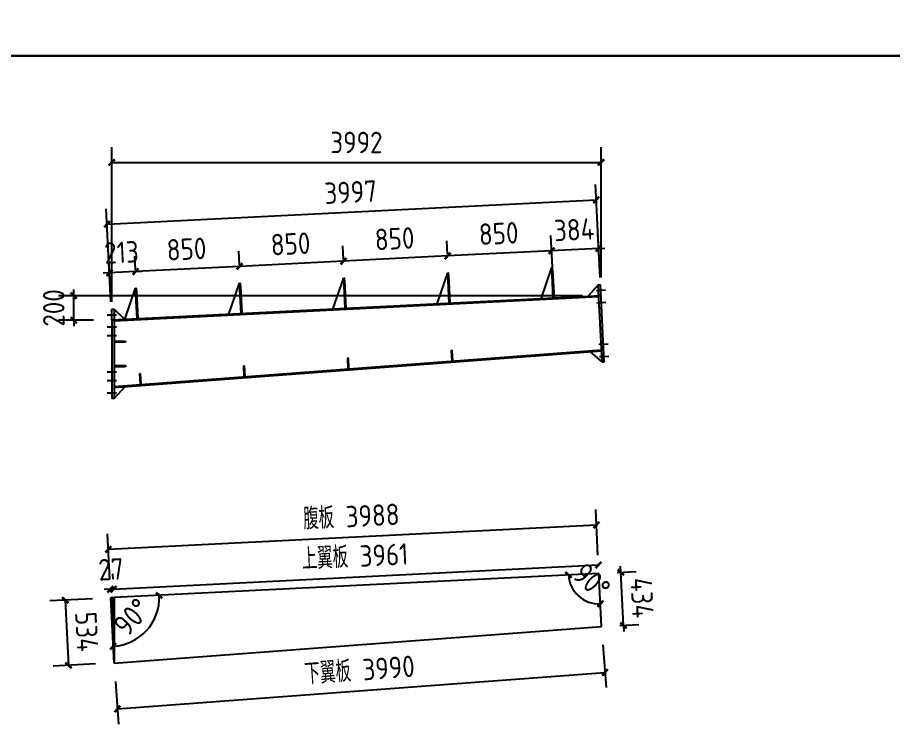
# Model space of a CAD drawing. Extents: x 102162 to 621267, y -39398 to 328893.
# Drawn here: x 384674 to 398970, y 285473 to 297226 of the extents above; entities that cross this region are included whole.
import ezdxf

# ---------------------------------------------------------------- set-up
doc = ezdxf.new("R2010")
doc.units = 0
doc.header["$LTSCALE"] = 1000
doc.header["$MEASUREMENT"] = 0
doc.styles.get("Standard").update_dxf_attribs({"font": 'gbenor.shx', "bigfont": 'gbcbig.shx'})
doc.dimstyles.get("Standard").update_dxf_attribs({"dimscale": 100, "dimtxt": 3.5, "dimasz": 1, "dimexe": 2.5, "dimexo": 3, "dimgap": 1.5, "dimtad": 1, "dimdec": 0, "dimzin": 0, "dimdsep": 46, "dimtxsty": 'Standard', "dimblk": 'ARCHTICK', "dimcen": 0.09, "dimadec": 0, "dimazin": 0, "dimtfac": 1, "dimtdec": 0, "dimtix": 1, "dimtmove": 2, "dimatfit": 3, "dimfxl": 1, "dimtolj": 1, "dimtzin": 0, "dimarcsym": 0})

# ---------------------------------------------------------------- blocks, each defined once
blk = doc.blocks.new('_ArchTick')
at = {"color": 0, "linetype": 'ByBlock', "const_width": 0.4}
blk.add_lwpolyline([(-0.5, -0.5), (0.5, 0.5)], dxfattribs=at)
blk = doc.blocks.new('*D1494')
at = {"color": 0, "lineweight": -2}
for p, q in [((386213, 292585), (386213, 295111)), ((394197, 292984), (394197, 295111)), ((386213, 294861), (394197, 294861))]:
    blk.add_line(p, q, dxfattribs=at)
at = {"layer": 'Defpoints', "color": 0}
for p in [(394197, 294861), (394197, 292684), (386213, 292285)]:
    blk.add_point(p, dxfattribs=at)
at = {"color": 0, "lineweight": -2, "xscale": 100, "yscale": 100, "zscale": 100, "rotation": 180}
blk.add_blockref('_ArchTick', (386213, 294861), dxfattribs=at)
at = {"color": 0, "lineweight": -2, "xscale": 100, "yscale": 100, "zscale": 100}
blk.add_blockref('_ArchTick', (394197, 294861), dxfattribs=at)
at = {"color": 0, "insert": (390205, 295186), "char_height": 350, "attachment_point": 5}
blk.add_mtext('\\A1;3992', dxfattribs=at)
blk = doc.blocks.new('*D1495')
at = {"color": 0, "lineweight": -2}
for p, q in [((393897, 292684), (385341, 292684)), ((385591, 292684), (385591, 292784)), ((385591, 292285), (385591, 292684)), ((385913, 292285), (385341, 292285)), ((385591, 292285), (385591, 292185))]:
    blk.add_line(p, q, dxfattribs=at)
at = {"layer": 'Defpoints', "color": 0}
for p in [(385591, 292684), (394197, 292684), (386213, 292285)]:
    blk.add_point(p, dxfattribs=at)
at = {"color": 0, "lineweight": -2, "xscale": 100, "yscale": 100, "zscale": 100}
for p, rotation in [((385591, 292684), 270), ((385591, 292285), 90)]:
    blk.add_blockref('_ArchTick', p, dxfattribs=dict(at, rotation=rotation))
at = {"color": 0, "insert": (385266, 292485), "char_height": 350, "attachment_point": 5, "rotation": 90}
blk.add_mtext('\\A1;200', dxfattribs=at)
blk = doc.blocks.new('*D1466')
at = {"color": 0, "lineweight": -2}
for p, q in [((394182, 292984), (394106, 294499)), ((386135, 293852), (394119, 294249)), ((386198, 292587), (386122, 294101))]:
    blk.add_line(p, q, dxfattribs=at)
at = {"layer": 'Defpoints', "color": 0}
for p in [(394119, 294249), (394197, 292684), (386213, 292287)]:
    blk.add_point(p, dxfattribs=at)
at = {"color": 0, "lineweight": -2, "xscale": 100, "yscale": 100, "zscale": 100}
for p, rotation in [((394119, 294249), 2.8495199092109), ((386135, 293852), 182.8495199092109)]:
    blk.add_blockref('_ArchTick', p, dxfattribs=dict(at, rotation=rotation))
at = {"color": 0, "insert": (390111, 294375), "char_height": 350, "attachment_point": 5, "rotation": 2.8495}
blk.add_mtext('\\A1;3997', dxfattribs=at)
blk = doc.blocks.new('*D1496')
at = {"color": 0, "lineweight": -2}
for p, q in [((393415, 292946), (393379, 293668)), ((394182, 292984), (394146, 293706)), ((393391, 293418), (393291, 293413)), ((394158, 293456), (393391, 293418)), ((394158, 293456), (394258, 293461))]:
    blk.add_line(p, q, dxfattribs=at)
at = {"layer": 'Defpoints', "color": 0}
for p in [(393391, 293418), (393430, 292646), (394197, 292684)]:
    blk.add_point(p, dxfattribs=at)
at = {"color": 0, "lineweight": -2, "xscale": 100, "yscale": 100, "zscale": 100}
for p, rotation in [((394158, 293456), 182.8624052261434), ((393391, 293418), 2.862405226143385)]:
    blk.add_blockref('_ArchTick', p, dxfattribs=dict(at, rotation=rotation))
at = {"color": 0, "insert": (393758, 293762), "char_height": 350, "attachment_point": 5, "rotation": 2.8624}
blk.add_mtext('\\A1;384', dxfattribs=at)
blk = doc.blocks.new('*D1497')
at = {"color": 0, "lineweight": -2}
for p, q in [((393415, 292946), (393379, 293668)), ((391692, 293360), (391681, 293583)), ((393391, 293418), (391693, 293333))]:
    blk.add_line(p, q, dxfattribs=at)
at = {"layer": 'Defpoints', "color": 0}
for p in [(391693, 293333), (391707, 293060), (393430, 292646)]:
    blk.add_point(p, dxfattribs=at)
at = {"color": 0, "lineweight": -2, "xscale": 100, "yscale": 100, "zscale": 100}
for p, rotation in [((391693, 293333), 182.8624052262575), ((393391, 293418), 2.862405226257474)]:
    blk.add_blockref('_ArchTick', p, dxfattribs=dict(at, rotation=rotation))
at = {"color": 0, "insert": (392526, 293700), "char_height": 350, "attachment_point": 5, "rotation": 2.8624}
blk.add_mtext('\\A1;850', dxfattribs=at)
blk = doc.blocks.new('*D1498')
at = {"color": 0, "lineweight": -2}
for p, q in [((391692, 293360), (391681, 293583)), ((389994, 293275), (389983, 293498)), ((391693, 293333), (389995, 293248))]:
    blk.add_line(p, q, dxfattribs=at)
at = {"layer": 'Defpoints', "color": 0}
for p in [(389995, 293248), (390009, 292976), (391707, 293060)]:
    blk.add_point(p, dxfattribs=at)
at = {"color": 0, "lineweight": -2, "xscale": 100, "yscale": 100, "zscale": 100}
for p, rotation in [((391693, 293333), 2.862405226257474), ((389995, 293248), 182.8624052262575)]:
    blk.add_blockref('_ArchTick', p, dxfattribs=dict(at, rotation=rotation))
at = {"color": 0, "insert": (390828, 293615), "char_height": 350, "attachment_point": 5, "rotation": 2.8624}
blk.add_mtext('\\A1;850', dxfattribs=at)
blk = doc.blocks.new('*D1499')
at = {"color": 0, "lineweight": -2}
for p, q in [((388296, 293190), (388285, 293413)), ((389994, 293275), (389983, 293498)), ((389995, 293248), (388298, 293163))]:
    blk.add_line(p, q, dxfattribs=at)
at = {"layer": 'Defpoints', "color": 0}
for p in [(388298, 293163), (390009, 292976), (388311, 292891)]:
    blk.add_point(p, dxfattribs=at)
at = {"color": 0, "lineweight": -2, "xscale": 100, "yscale": 100, "zscale": 100}
for p, rotation in [((388298, 293163), 182.8624052262575), ((389995, 293248), 2.862405226257474)]:
    blk.add_blockref('_ArchTick', p, dxfattribs=dict(at, rotation=rotation))
at = {"color": 0, "insert": (389130, 293530), "char_height": 350, "attachment_point": 5, "rotation": 2.8624}
blk.add_mtext('\\A1;850', dxfattribs=at)
blk = doc.blocks.new('*D1500')
at = {"color": 0, "lineweight": -2}
for p, q in [((388296, 293190), (388285, 293413)), ((386598, 293105), (386587, 293328)), ((388298, 293163), (386600, 293078))]:
    blk.add_line(p, q, dxfattribs=at)
at = {"layer": 'Defpoints', "color": 0}
for p in [(386600, 293078), (386613, 292806), (388311, 292891)]:
    blk.add_point(p, dxfattribs=at)
at = {"color": 0, "lineweight": -2, "xscale": 100, "yscale": 100, "zscale": 100}
for p, rotation in [((388298, 293163), 2.862405226257474), ((386600, 293078), 182.8624052262575)]:
    blk.add_blockref('_ArchTick', p, dxfattribs=dict(at, rotation=rotation))
at = {"color": 0, "insert": (387432, 293445), "char_height": 350, "attachment_point": 5, "rotation": 2.8624}
blk.add_mtext('\\A1;850', dxfattribs=at)
blk = doc.blocks.new('*D1501')
at = {"color": 0, "lineweight": -2}
for p, q in [((386198, 292585), (386162, 293307)), ((386598, 293105), (386587, 293328)), ((386600, 293078), (386174, 293057)), ((386600, 293078), (386700, 293083)), ((386174, 293057), (386074, 293052))]:
    blk.add_line(p, q, dxfattribs=at)
at = {"layer": 'Defpoints', "color": 0}
for p in [(386174, 293057), (386613, 292806), (386213, 292285)]:
    blk.add_point(p, dxfattribs=at)
at = {"color": 0, "lineweight": -2, "xscale": 100, "yscale": 100, "zscale": 100}
for p, rotation in [((386174, 293057), 2.862405226257479), ((386600, 293078), 182.8624052262575)]:
    blk.add_blockref('_ArchTick', p, dxfattribs=dict(at, rotation=rotation))
at = {"color": 0, "insert": (386371, 293392), "char_height": 350, "attachment_point": 5, "rotation": 2.8624}
blk.add_mtext('\\A1;213', dxfattribs=at)
blk = doc.blocks.new('*D1502')
at = {"color": 0, "lineweight": -2}
for p, q in [((386181, 288053), (386176, 288141)), ((386234, 288056), (386229, 288144)), ((386189, 287892), (386089, 287887)), ((386189, 287892), (386242, 287894)), ((386242, 287894), (386342, 287899))]:
    blk.add_line(p, q, dxfattribs=at)
at = {"layer": 'Defpoints', "color": 0}
for p in [(386242, 287894), (386196, 287754), (386249, 287756)]:
    blk.add_point(p, dxfattribs=at)
at = {"color": 0, "lineweight": -2, "xscale": 100, "yscale": 100, "zscale": 100}
for p, rotation in [((386189, 287892), 2.862405226092966), ((386242, 287894), 182.862405226093)]:
    blk.add_blockref('_ArchTick', p, dxfattribs=dict(at, rotation=rotation))
at = {"color": 0, "insert": (386199, 288218), "char_height": 350, "attachment_point": 5, "rotation": 2.8624}
blk.add_mtext('\\A1;27', dxfattribs=at)
blk = doc.blocks.new('*D1503')
at = {"color": 0, "lineweight": -2}
for p, q in [((394147, 288451), (394142, 288540)), ((386242, 287894), (394155, 288290)), ((386234, 288056), (386229, 288144))]:
    blk.add_line(p, q, dxfattribs=at)
at = {"layer": 'Defpoints', "color": 0}
for p in [(394155, 288290), (394162, 288152), (386249, 287756)]:
    blk.add_point(p, dxfattribs=at)
at = {"color": 0, "lineweight": -2, "xscale": 100, "yscale": 100, "zscale": 100}
for p, rotation in [((394155, 288290), 2.862405226257479), ((386242, 287894), 182.8624052262575)]:
    blk.add_blockref('_ArchTick', p, dxfattribs=dict(at, rotation=rotation))
at = {"color": 0, "insert": (390182, 288428), "char_height": 350, "attachment_point": 5, "rotation": 2.8624}
blk.add_mtext('\\A1;上翼板 3961', dxfattribs=at)
blk = doc.blocks.new('*D1504')
at = {"color": 0, "lineweight": -2}
for p, q in [((394227, 286986), (394280, 286287)), ((386305, 285939), (394261, 286536)), ((386271, 286389), (386324, 285690))]:
    blk.add_line(p, q, dxfattribs=at)
at = {"layer": 'Defpoints', "color": 0}
for p in [(394205, 287285), (386249, 286688), (394261, 286536)]:
    blk.add_point(p, dxfattribs=at)
at = {"color": 0, "lineweight": -2, "xscale": 100, "yscale": 100, "zscale": 100}
for p, rotation in [((394261, 286536), 4.294125659331518), ((386305, 285939), 184.2941256593315)]:
    blk.add_blockref('_ArchTick', p, dxfattribs=dict(at, rotation=rotation))
at = {"color": 0, "insert": (390258, 286573), "char_height": 350, "attachment_point": 5, "rotation": 4.2941}
blk.add_mtext('\\A1;下翼板 3990', dxfattribs=at)
blk = doc.blocks.new('*D1505')
at = {"color": 0, "lineweight": -2}
for p, q in [((385896, 287739), (385203, 287704)), ((385452, 287716), (385506, 286651)), ((385949, 286673), (385256, 286638))]:
    blk.add_line(p, q, dxfattribs=at)
at = {"layer": 'Defpoints', "color": 0}
for p in [(386196, 287754), (385506, 286651), (386249, 286688)]:
    blk.add_point(p, dxfattribs=at)
at = {"color": 0, "lineweight": -2, "xscale": 100, "yscale": 100, "zscale": 100}
for p, rotation in [((385452, 287716), 92.86240522611365), ((385506, 286651), 272.8624052261137)]:
    blk.add_blockref('_ArchTick', p, dxfattribs=dict(at, rotation=rotation))
at = {"color": 0, "insert": (385803, 287200), "char_height": 350, "attachment_point": 5, "rotation": 272.8624}
blk.add_mtext('\\A1;534', dxfattribs=at)
blk = doc.blocks.new('*D1506')
at = {"color": 0, "lineweight": -2}
for p, q in [((394521, 288170), (394516, 288270)), ((394461, 288167), (394771, 288182)), ((394564, 287303), (394521, 288170)), ((394505, 287300), (394814, 287316)), ((394564, 287303), (394569, 287203))]:
    blk.add_line(p, q, dxfattribs=at)
at = {"layer": 'Defpoints', "color": 0}
for p in [(394162, 288152), (394521, 288170), (394205, 287285)]:
    blk.add_point(p, dxfattribs=at)
at = {"color": 0, "lineweight": -2, "xscale": 100, "yscale": 100, "zscale": 100}
for p, rotation in [((394521, 288170), 272.8624052261077), ((394564, 287303), 92.86240522610771)]:
    blk.add_blockref('_ArchTick', p, dxfattribs=dict(at, rotation=rotation))
at = {"color": 0, "insert": (394867, 287753), "char_height": 350, "attachment_point": 5, "rotation": 272.8624}
blk.add_mtext('\\A1;434', dxfattribs=at)
blk = doc.blocks.new('*D1467')
at = {"color": 0, "lineweight": -2}
for p, q in [((394147, 288451), (394110, 289193)), ((386156, 288545), (394122, 288943)), ((386181, 288053), (386143, 288795))]:
    blk.add_line(p, q, dxfattribs=at)
at = {"layer": 'Defpoints', "color": 0}
for p in [(394122, 288943), (394162, 288152), (386196, 287754)]:
    blk.add_point(p, dxfattribs=at)
at = {"color": 0, "lineweight": -2, "xscale": 100, "yscale": 100, "zscale": 100}
for p, rotation in [((394122, 288943), 2.86240522611191), ((386156, 288545), 182.8624052261119)]:
    blk.add_blockref('_ArchTick', p, dxfattribs=dict(at, rotation=rotation))
at = {"color": 0, "insert": (390122, 289080), "char_height": 350, "attachment_point": 5, "rotation": 2.8624}
blk.add_mtext('\\A1;腹板 3988 ', dxfattribs=at)
blk = doc.blocks.new('*D1507')
at = {"color": 0, "lineweight": -2}
blk.add_arc((394162, 288152), 497, 182.8624, 272.8624, dxfattribs=at)
at = {"layer": 'Defpoints', "color": 0}
for p in [(394162, 288152), (394162, 288152), (393744, 287882), (386249, 287756), (394205, 287285)]:
    blk.add_point(p, dxfattribs=at)
at = {"color": 0, "lineweight": -2, "xscale": 100, "yscale": 100, "zscale": 100}
for p, rotation in [((393666, 288127), 92.86240522611209), ((394186, 287656), 2.862405226103117)]:
    blk.add_blockref('_ArchTick', p, dxfattribs=dict(at, rotation=rotation))
at = {"color": 0, "insert": (394046, 288025), "char_height": 350, "attachment_point": 5, "rotation": 317.8624}
blk.add_mtext('\\A1;90°', dxfattribs=at)
blk = doc.blocks.new('*D1508')
at = {"color": 0, "lineweight": -2}
blk.add_arc((386196, 287754), 791, 272.8624, 2.8624, dxfattribs=at)
at = {"layer": 'Defpoints', "color": 0}
for p in [(394162, 288152), (386196, 287754), (386249, 287756), (386625, 287089), (386249, 286688)]:
    blk.add_point(p, dxfattribs=at)
at = {"color": 0, "lineweight": -2, "xscale": 100, "yscale": 100, "zscale": 100}
for p, rotation in [((386985, 287793), 92.86240522611175), ((386235, 286964), 182.8624052261139)]:
    blk.add_blockref('_ArchTick', p, dxfattribs=dict(at, rotation=rotation))
at = {"color": 0, "insert": (386541, 287441), "char_height": 350, "attachment_point": 5, "rotation": 47.8624}
blk.add_mtext('\\A1;90°', dxfattribs=at)

msp = doc.modelspace()

# ---------------------------------------------------------------- hatches: boundary and pattern name
h = msp.add_hatch()
h.set_pattern_fill('ANSI31', color=256, scale=2, style=0)
h.set_pattern_definition([(45, (-35769.831, 201112.44), (-2.24506403, 2.24506403), [])])
h.paths.add_polyline_path([(386248.8, 287756.2), (386195.5, 287753.6), (386248.8, 286687.8)])

# ---------------------------------------------------------------- linework, layer by layer
at = {"color": 2}
for p, q in [((393218, 292635.3), (393392.8, 293144.7)), ((393392.8, 293144.7), (393404.8, 293145.3)), ((393417.8, 292645.3), (393392.8, 293144.7)), ((393429.7, 292645.9), (393404.8, 293145.3)), ((393406.9, 293102.2), (393429.7, 292645.9)), ((389822.2, 292465.6), (389997, 292974.9)), ((389997, 292974.9), (390009, 292975.5)), ((390022, 292475.5), (389997, 292974.9)), ((390034, 292476.1), (390009, 292975.5)), ((390011.2, 292932.5), (390034, 292476.1)), ((391520.1, 292550.5), (391694.9, 293059.8)), ((391694.9, 293059.8), (391706.9, 293060.4)), ((391719.9, 292560.4), (391694.9, 293059.8)), ((391731.9, 292561), (391706.9, 293060.4)), ((391709, 293017.4), (391731.9, 292561)), ((386426.5, 292295.8), (386601.3, 292805.1)), ((386601.3, 292805.1), (386613.3, 292805.7)), ((386626.2, 292305.8), (386601.3, 292805.1)), ((386638.2, 292306.4), (386613.3, 292805.7)), ((388124.4, 292380.7), (388299.2, 292890)), ((388299.2, 292890), (388311.1, 292890.6)), ((388324.1, 292390.7), (388299.2, 292890)), ((388336.1, 292391.3), (388311.1, 292890.6)), ((388313.3, 292847.6), (388336.1, 292391.3)), ((394151.9, 292862.3), (393981.1, 292673.5)), ((394151.9, 292862.3), (394187.8, 292864.1)), ((394214.8, 291603.8), (394151.9, 292862.3)), ((394250.7, 291605.6), (394187.8, 292864.1)), ((386615.4, 292762.7), (386638.2, 292306.4)), ((394116.4, 292770.4), (394268.2, 292778)), ((394126.4, 292570.6), (394278.2, 292578.2)), ((386136.8, 292375.1), (386288.8, 292375.1)), ((386212.8, 292285.1), (386212.8, 292465.1)), ((386212.8, 292465.1), (386248.8, 292465.1)), ((386248.8, 292465.1), (386248.8, 291005.1)), ((386248.8, 292465.1), (386426.8, 292295.8)), ((386212.8, 292285.1), (386212.8, 291005.1)), ((386136.8, 292175.1), (386288.8, 292175.1)), ((386136.8, 292035.1), (386288.8, 292035.1)), ((386248.8, 291945.1), (386438.8, 291945.1)), ((386438.8, 291945.1), (386438.8, 291925.1)), ((386438.8, 291925.1), (386248.8, 291925.1)), ((391758.1, 291796.6), (391770, 291797.5)), ((391767.1, 291616.8), (391758.1, 291796.6)), ((391779, 291617.7), (391770, 291797.5)), ((394160.3, 291891.5), (394312.2, 291899.1)), ((390062.3, 291669.3), (390074.3, 291670.2)), ((390071.3, 291489.4), (390062.3, 291669.3)), ((390083.3, 291490.3), (390074.3, 291670.2)), ((394214.8, 291603.8), (394026.1, 291770.3)), ((394170.3, 291691.7), (394322.1, 291699.3)), ((386248.8, 291545.1), (386438.8, 291545.1)), ((386438.8, 291525.1), (386248.8, 291525.1)), ((386438.8, 291545.1), (386438.8, 291525.1)), ((388366.6, 291541.9), (388378.5, 291542.8)), ((388375.5, 291362.1), (388366.6, 291541.9)), ((388387.5, 291363), (388378.5, 291542.8)), ((391767.1, 291616.8), (391779, 291617.7)), ((394214.8, 291603.8), (394250.7, 291605.6)), ((386288.8, 291435.1), (386136.8, 291435.1)), ((386670.8, 291414.6), (386682.8, 291415.5)), ((386679.8, 291234.8), (386670.8, 291414.6)), ((386691.8, 291235.7), (386682.8, 291415.5)), ((388375.5, 291362.1), (388387.5, 291363)), ((390071.3, 291489.4), (390083.3, 291490.3)), ((386288.8, 291295.1), (386136.8, 291295.1)), ((386679.8, 291234.8), (386691.8, 291235.7)), ((386288.8, 291095.1), (386136.8, 291095.1)), ((386248.8, 291005.1), (386429.6, 291199.9)), ((386248.8, 291005.1), (386212.8, 291005.1)), ((394205, 287285.2), (394161.6, 288151.9)), ((386248.8, 287756.2), (386248.8, 286687.8))]:
    msp.add_line(p, q, dxfattribs=at)
for p, q in [((394196.8, 292684.3), (386212.8, 292285.1)), ((394161.6, 292666.5), (386248.8, 292270.9)), ((386248.8, 291202.4), (394205, 291799.8)), ((386248.8, 291186.4), (394205.8, 291783.8)), ((394161.6, 288151.9), (386248.8, 287756.2)), ((386248.8, 287756.2), (386195.5, 287753.6)), ((386248.8, 286687.8), (386195.5, 287753.6)), ((386248.8, 286687.8), (394205, 287285.2))]:
    msp.add_line(p, q)
for points in [[(384311.7, 317601.7), (414011.7, 317601.7), (414011.7, 296601.7), (384311.7, 296601.7)], [(384311.7, 296601.7), (414011.7, 296601.7), (414011.7, 275601.7), (384311.7, 275601.7)]]:
    msp.add_lwpolyline(points, close=True)

# ---------------------------------------------------------------- dimensions: what is measured, and where the dimension line sits
at = {"color": 3}
dim = msp.add_linear_dim(base=(394196.8, 294861.3), p1=(386212.8, 292285.1), p2=(394196.8, 292684.3), dimstyle='Standard', override={"dimlfac": 0.5}, dxfattribs=at)
dim.commit()
dim.dimension.update_dxf_attribs({"geometry": '*D1494', "text_midpoint": (390204.8, 295186.3)})
for p1, p2, distance, picture, middle in [((386212.8, 292286.9), (394196.8, 292684.3), 1566.6, '*D1466', (390110.8, 294374.9)), ((394196.8, 292684.3), (393429.7, 292645.9), -772.9, '*D1496', (393758.4, 293761.6)), ((386195.5, 287753.6), (386248.8, 287756.2), 138.3, '*D1502', (386199, 288217.7)), ((394205, 287285.2), (394161.6, 288151.9), -359.9, '*D1506', (394867.4, 287752.7)), ((386195.5, 287753.6), (386248.8, 286687.8), -744.2, '*D1505', (385803.5, 287199.7))]:
    dim = msp.add_aligned_dim(p1=p1, p2=p2, distance=distance, dimstyle='Standard', override={"dimlfac": 0.5}, dxfattribs=at)
    dim.commit()
    dim.dimension.update_dxf_attribs({"geometry": picture, "text_midpoint": middle})
for base, p1, p2, angle, picture, middle in [((391693.3, 293333), (393429.7, 292645.9), (391706.9, 293060.4), 2.86241, '*D1497', (392526, 293700)), ((389995.4, 293248.1), (391706.9, 293060.4), (390009, 292975.5), 2.86241, '*D1498', (390828.1, 293615.1)), ((386599.6, 293078.3), (388311.1, 292890.6), (386613.3, 292805.7), 2.86241, '*D1500', (387432.3, 293445.3)), ((388297.5, 293163.2), (390009, 292975.5), (388311.1, 292890.6), 2.86241, '*D1499', (389130.2, 293530.2)), ((386174.2, 293057), (386613.3, 292805.7), (386212.8, 292285.1), 2.86241, '*D1501', (386370.7, 293392.2)), ((385590.9, 292684.3), (386212.8, 292285.1), (394196.8, 292684.3), 90, '*D1495', (385265.9, 292484.7))]:
    dim = msp.add_linear_dim(base=base, p1=p1, p2=p2, angle=angle, dimstyle='Standard', override={"dimlfac": 0.5}, dxfattribs=at)
    dim.commit()
    dim.dimension.update_dxf_attribs({"geometry": picture, "text_midpoint": middle})
for p1, p2, distance, text, picture, middle in [((386195.5, 287753.6), (394161.6, 288151.9), 792.5, '腹板 3988 ', '*D1467', (390122.2, 289080.4)), ((386248.8, 286687.8), (394205, 287285.2), -750.9, '下翼板 3990', '*D1504', (390257.9, 286573.3))]:
    dim = msp.add_aligned_dim(p1=p1, p2=p2, distance=distance, text=text, dimstyle='Standard', override={"dimlfac": 0.5}, dxfattribs=at)
    dim.commit()
    dim.dimension.update_dxf_attribs({"geometry": picture, "text_midpoint": middle})
dim = msp.add_linear_dim(base=(394154.7, 288290), p1=(386248.8, 287756.2), p2=(394161.6, 288151.9), angle=182.86241, text='上翼板 3961', dimstyle='Standard', override={"dimlfac": 0.5}, dxfattribs=at)
dim.commit()
dim.dimension.update_dxf_attribs({"geometry": '*D1503', "text_midpoint": (390181.5, 288428.4)})
at = {"color": 1}
for base, line1, picture, middle in [((393744.4, 287882.3), ((394205, 287285.2), (394161.6, 288151.9)), '*D1507', (394046.5, 288024.5)), ((386624.5, 287089.4), ((386248.8, 286687.8), (386195.5, 287753.6)), '*D1508', (386540.8, 287441.2))]:
    dim = msp.add_angular_dim_2l(base=base, line1=line1, line2=((394161.6, 288151.9), (386248.8, 287756.2)), dimstyle='Standard', dxfattribs=at)
    dim.commit()
    dim.dimension.update_dxf_attribs({"geometry": picture, "text_midpoint": middle})

doc.saveas('drawing.dxf')
